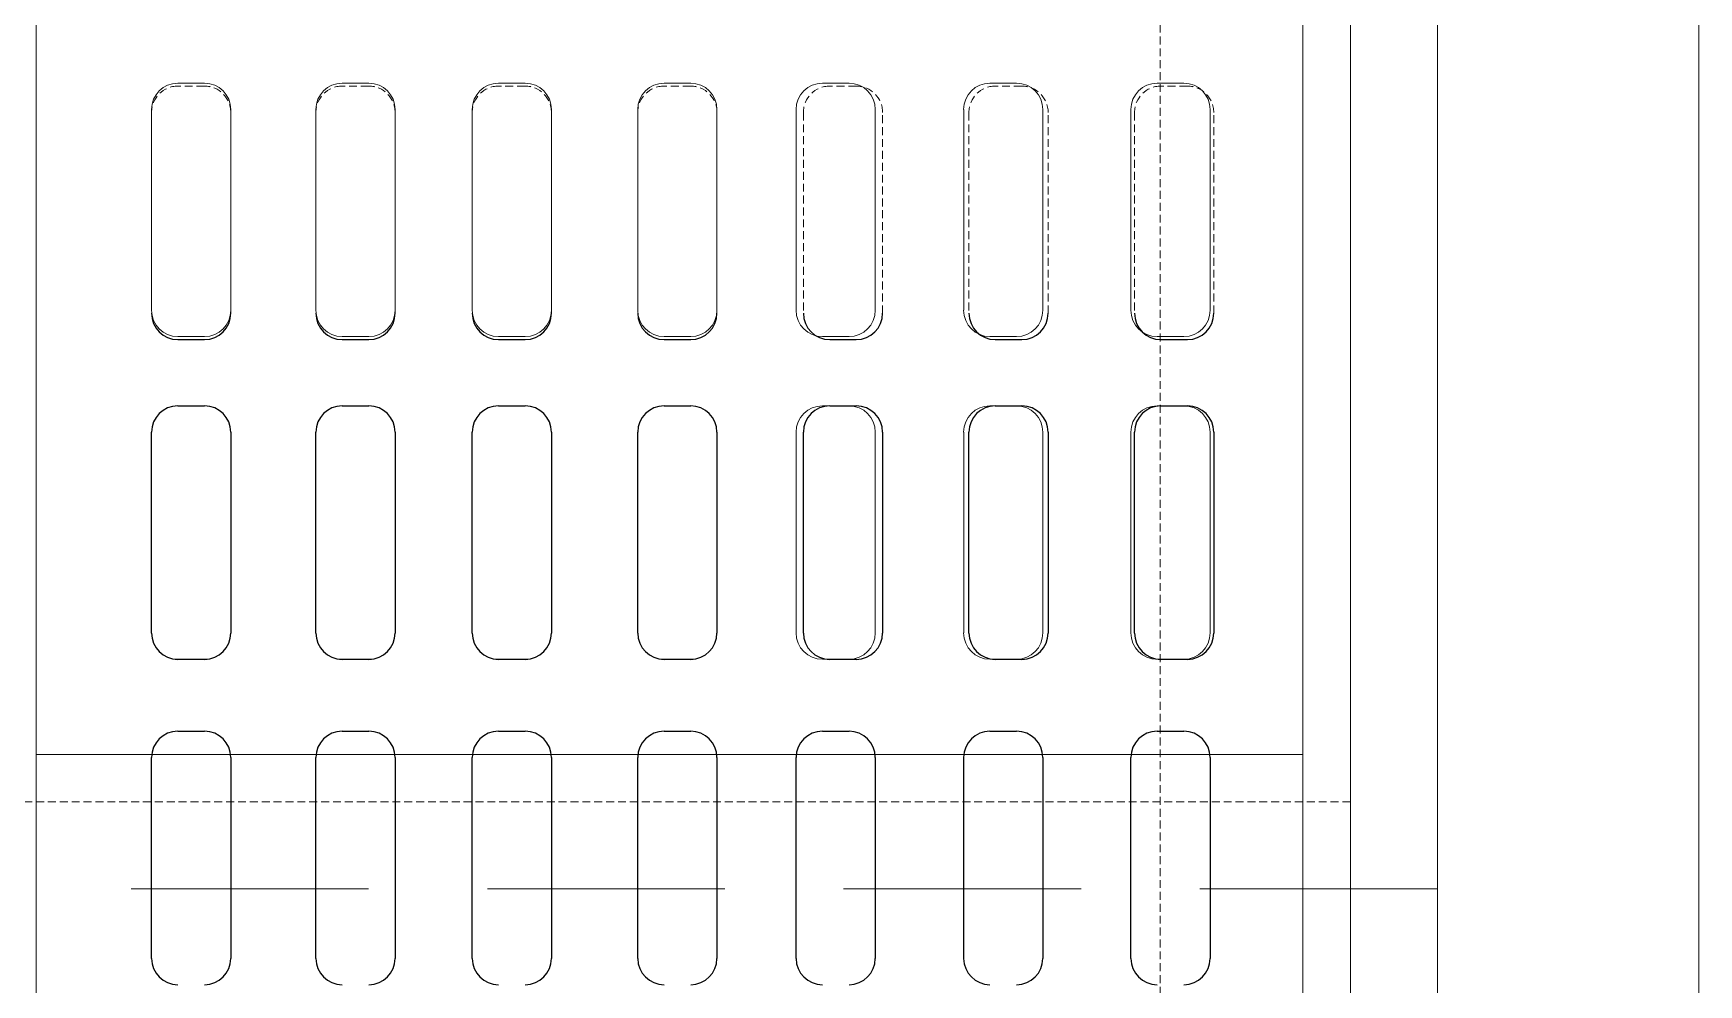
# Model space of a CAD drawing. Header units: inches. Extents: x 65856 to 131389, y 84027 to 134980.
# Drawn here: x 129871 to 130397, y 102855 to 103155 of the extents above; entities that cross this region are included whole.
import ezdxf

# ---------------------------------------------------------------- set-up
doc = ezdxf.new("R2010")
doc.units = ezdxf.units.IN
doc.header["$MEASUREMENT"] = 0
doc.linetypes.add('HIDDEN', pattern=[0.375, 0.25, -0.125])
doc.layers.add('DIM', color=251, linetype='Continuous', lineweight=0)
doc.layers.add('M-X-BKGD', color=8, linetype='Continuous')

# ---------------------------------------------------------------- blocks, each defined once
blk = doc.blocks.new('123')
at = {"layer": 'DIM', "linetype": 'HIDDEN', "ltscale": 300}
blk.add_line((-775896.54, -1074953.7), (-775896.54, -1074468.7), dxfattribs=at)
blk.add_line((-775896.54, -1074953.7), (-775896.54, -1074468.7), dxfattribs=at)
at = {"layer": 'DIM'}
for p, q in [((-775815.74, -1074547.67), (-775752.35, -1074547.67)), ((-775815.74, -1074547.67), (-775752.35, -1074547.67)), ((-775713.89, -1074547.67), (-775650.5, -1074547.67)), ((-775713.89, -1074547.67), (-775650.5, -1074547.67)), ((-775824.04, -1074564.36), (-775824.04, -1074555.97)), ((-775824.04, -1074564.36), (-775824.04, -1074555.97)), ((-775744.04, -1074555.97), (-775744.04, -1074564.36)), ((-775744.04, -1074555.97), (-775744.04, -1074564.36)), ((-775722.19, -1074564.36), (-775722.19, -1074555.97)), ((-775722.19, -1074564.36), (-775722.19, -1074555.97)), ((-775642.19, -1074555.97), (-775642.19, -1074564.36)), ((-775642.19, -1074555.97), (-775642.19, -1074564.36)), ((-775752.35, -1074572.67), (-775815.74, -1074572.67)), ((-775752.35, -1074572.67), (-775815.74, -1074572.67)), ((-775650.5, -1074572.67), (-775713.89, -1074572.67)), ((-775650.5, -1074572.67), (-775713.89, -1074572.67)), ((-775815.74, -1074599.56), (-775752.35, -1074599.56)), ((-775815.74, -1074599.56), (-775752.35, -1074599.56)), ((-775713.89, -1074599.56), (-775650.5, -1074599.56)), ((-775713.89, -1074599.56), (-775650.5, -1074599.56)), ((-775824.04, -1074616.25), (-775824.04, -1074607.86)), ((-775824.04, -1074616.25), (-775824.04, -1074607.86)), ((-775744.04, -1074607.86), (-775744.04, -1074616.25)), ((-775744.04, -1074607.86), (-775744.04, -1074616.25)), ((-775722.19, -1074616.25), (-775722.19, -1074607.86)), ((-775722.19, -1074616.25), (-775722.19, -1074607.86)), ((-775642.19, -1074607.86), (-775642.19, -1074616.25)), ((-775642.19, -1074607.86), (-775642.19, -1074616.25)), ((-775752.35, -1074624.56), (-775815.74, -1074624.56)), ((-775752.35, -1074624.56), (-775815.74, -1074624.56)), ((-775650.5, -1074624.56), (-775713.89, -1074624.56)), ((-775650.5, -1074624.56), (-775713.89, -1074624.56)), ((-775815.74, -1074648.91), (-775752.35, -1074648.91)), ((-775815.74, -1074648.91), (-775752.35, -1074648.91)), ((-775713.89, -1074648.91), (-775650.5, -1074648.91)), ((-775713.89, -1074648.91), (-775650.5, -1074648.91)), ((-775824.04, -1074665.61), (-775824.04, -1074657.22)), ((-775824.04, -1074665.61), (-775824.04, -1074657.22)), ((-775744.04, -1074657.22), (-775744.04, -1074665.61)), ((-775744.04, -1074657.22), (-775744.04, -1074665.61)), ((-775722.19, -1074665.61), (-775722.19, -1074657.22)), ((-775722.19, -1074665.61), (-775722.19, -1074657.22)), ((-775642.19, -1074657.22), (-775642.19, -1074665.61)), ((-775642.19, -1074657.22), (-775642.19, -1074665.61)), ((-775752.35, -1074673.91), (-775815.74, -1074673.91)), ((-775752.35, -1074673.91), (-775815.74, -1074673.91)), ((-775650.5, -1074673.91), (-775713.89, -1074673.91)), ((-775650.5, -1074673.91), (-775713.89, -1074673.91)), ((-775815.74, -1074701.2), (-775752.35, -1074701.2)), ((-775815.74, -1074701.2), (-775752.35, -1074701.2)), ((-775713.89, -1074701.2), (-775650.5, -1074701.2)), ((-775713.89, -1074701.2), (-775650.5, -1074701.2)), ((-775824.04, -1074717.89), (-775824.04, -1074709.5)), ((-775824.04, -1074717.89), (-775824.04, -1074709.5)), ((-775744.04, -1074709.5), (-775744.04, -1074717.89)), ((-775744.04, -1074709.5), (-775744.04, -1074717.89)), ((-775722.19, -1074717.89), (-775722.19, -1074709.5)), ((-775722.19, -1074717.89), (-775722.19, -1074709.5)), ((-775642.19, -1074709.5), (-775642.19, -1074717.89)), ((-775642.19, -1074709.5), (-775642.19, -1074717.89)), ((-775752.35, -1074726.2), (-775815.74, -1074726.2)), ((-775752.35, -1074726.2), (-775815.74, -1074726.2)), ((-775650.5, -1074726.2), (-775713.89, -1074726.2)), ((-775650.5, -1074726.2), (-775713.89, -1074726.2)), ((-775815.74, -1074751.2), (-775752.35, -1074751.2)), ((-775815.74, -1074751.2), (-775752.35, -1074751.2)), ((-775713.89, -1074751.2), (-775650.5, -1074751.2)), ((-775713.89, -1074751.2), (-775650.5, -1074751.2)), ((-775824.04, -1074767.89), (-775824.04, -1074759.5)), ((-775824.04, -1074767.89), (-775824.04, -1074759.5)), ((-775744.04, -1074759.5), (-775744.04, -1074767.89)), ((-775744.04, -1074759.5), (-775744.04, -1074767.89)), ((-775722.19, -1074767.89), (-775722.19, -1074759.5)), ((-775722.19, -1074767.89), (-775722.19, -1074759.5)), ((-775642.19, -1074759.5), (-775642.19, -1074767.89)), ((-775642.19, -1074759.5), (-775642.19, -1074767.89)), ((-775752.35, -1074776.2), (-775815.74, -1074776.2)), ((-775752.35, -1074776.2), (-775815.74, -1074776.2)), ((-775650.5, -1074776.2), (-775713.89, -1074776.2)), ((-775650.5, -1074776.2), (-775713.89, -1074776.2)), ((-775815.74, -1074804.1), (-775752.35, -1074804.1)), ((-775815.74, -1074804.1), (-775752.35, -1074804.1)), ((-775713.89, -1074804.1), (-775650.5, -1074804.1)), ((-775713.89, -1074804.1), (-775650.5, -1074804.1)), ((-775824.04, -1074820.79), (-775824.04, -1074812.4)), ((-775824.04, -1074820.79), (-775824.04, -1074812.4)), ((-775744.04, -1074812.4), (-775744.04, -1074820.79)), ((-775744.04, -1074812.4), (-775744.04, -1074820.79)), ((-775722.19, -1074820.79), (-775722.19, -1074812.4)), ((-775722.19, -1074820.79), (-775722.19, -1074812.4)), ((-775642.19, -1074812.4), (-775642.19, -1074820.79)), ((-775642.19, -1074812.4), (-775642.19, -1074820.79)), ((-775752.35, -1074829.1), (-775815.74, -1074829.1)), ((-775752.35, -1074829.1), (-775815.74, -1074829.1)), ((-775650.5, -1074829.1), (-775713.89, -1074829.1)), ((-775650.5, -1074829.1), (-775713.89, -1074829.1)), ((-775815.74, -1074856.91), (-775752.35, -1074856.91)), ((-775815.74, -1074856.91), (-775752.35, -1074856.91)), ((-775713.89, -1074856.91), (-775650.5, -1074856.91)), ((-775713.89, -1074856.91), (-775650.5, -1074856.91)), ((-775824.04, -1074873.6), (-775824.04, -1074865.22)), ((-775824.04, -1074873.6), (-775824.04, -1074865.22)), ((-775744.04, -1074865.22), (-775744.04, -1074873.6)), ((-775744.04, -1074865.22), (-775744.04, -1074873.6)), ((-775722.19, -1074873.6), (-775722.19, -1074865.22)), ((-775722.19, -1074873.6), (-775722.19, -1074865.22)), ((-775642.19, -1074865.22), (-775642.19, -1074873.6)), ((-775642.19, -1074865.22), (-775642.19, -1074873.6)), ((-775752.35, -1074881.91), (-775815.74, -1074881.91)), ((-775752.35, -1074881.91), (-775815.74, -1074881.91)), ((-775650.5, -1074881.91), (-775713.89, -1074881.91)), ((-775650.5, -1074881.91), (-775713.89, -1074881.91))]:
    blk.add_line(p, q, dxfattribs=at)
at = {"layer": 'DIM', "linetype": 'HIDDEN', "lineweight": 0, "ltscale": 10}
blk.add_lwpolyline([(-775079.04, -1074386.2), (-775979.04, -1074386.2), (-775979.04, -1075036.2), (-775079.04, -1075036.2)], close=True, dxfattribs=at)
blk.add_lwpolyline([(-775079.04, -1074386.2), (-775979.04, -1074386.2), (-775979.04, -1075036.2), (-775079.04, -1075036.2)], close=True, dxfattribs=at)
at = {"layer": 'DIM', "lineweight": 0}
for points in [[(-775079.04, -1074386.2), (-775979.04, -1074386.2), (-775979.04, -1075036.2), (-775079.04, -1075036.2)], [(-775079.04, -1074386.2), (-775979.04, -1074386.2), (-775979.04, -1075036.2), (-775079.04, -1075036.2)], [(-775204.04, -1074511.2), (-775854.04, -1074511.2), (-775854.04, -1074911.2), (-775204.04, -1074911.2)], [(-775204.04, -1074511.2), (-775854.04, -1074511.2), (-775854.04, -1074911.2), (-775204.04, -1074911.2)]]:
    blk.add_lwpolyline(points, close=True, dxfattribs=at)
blk.add_lwpolyline([(-775896.54, -1074953.7), (-775161.54, -1074953.7), (-775161.54, -1074468.7), (-775896.54, -1074468.7)], dxfattribs=at)
blk.add_lwpolyline([(-775896.54, -1074953.7), (-775161.54, -1074953.7), (-775161.54, -1074468.7), (-775896.54, -1074468.7)], dxfattribs=at)
at = {"layer": 'DIM', "linetype": 'HIDDEN', "lineweight": 0, "ltscale": 10}
for points in [[(-775869.04, -1074926.2), (-775189.04, -1074926.2), (-775189.04, -1074496.2), (-775616.37, -1074496.2)], [(-775638.97, -1074926.2), (-775869.04, -1074926.2), (-775869.04, -1074496.2), (-775441.72, -1074496.2)], [(-775869.04, -1074926.2), (-775189.04, -1074926.2), (-775189.04, -1074496.2), (-775616.37, -1074496.2)], [(-775638.97, -1074926.2), (-775869.04, -1074926.2), (-775869.04, -1074496.2), (-775441.72, -1074496.2)]]:
    blk.add_lwpolyline(points, dxfattribs=at)
at = {"layer": 'DIM'}
for centre, start, end in [((-775815.74, -1074555.97), 90, 180), ((-775815.74, -1074555.97), 90, 180), ((-775752.35, -1074555.97), 0, 90), ((-775752.35, -1074555.97), 0, 90), ((-775713.89, -1074555.97), 90, 180), ((-775713.89, -1074555.97), 90, 180), ((-775650.5, -1074555.97), 0, 90), ((-775650.5, -1074555.97), 0, 90), ((-775815.74, -1074564.36), 180, 270), ((-775815.74, -1074564.36), 180, 270), ((-775752.35, -1074564.36), 270, 0), ((-775752.35, -1074564.36), 270, 0), ((-775713.89, -1074564.36), 180, 270), ((-775713.89, -1074564.36), 180, 270), ((-775650.5, -1074564.36), 270, 0), ((-775650.5, -1074564.36), 270, 0), ((-775815.74, -1074607.86), 90, 180), ((-775815.74, -1074607.86), 90, 180), ((-775752.35, -1074607.86), 0, 90), ((-775752.35, -1074607.86), 0, 90), ((-775713.89, -1074607.86), 90, 180), ((-775713.89, -1074607.86), 90, 180), ((-775650.5, -1074607.86), 0, 90), ((-775650.5, -1074607.86), 0, 90), ((-775815.74, -1074616.25), 180, 270), ((-775815.74, -1074616.25), 180, 270), ((-775752.35, -1074616.25), 270, 0), ((-775752.35, -1074616.25), 270, 0), ((-775713.89, -1074616.25), 180, 270), ((-775713.89, -1074616.25), 180, 270), ((-775650.5, -1074616.25), 270, 0), ((-775650.5, -1074616.25), 270, 0), ((-775815.74, -1074657.22), 90, 180), ((-775815.74, -1074657.22), 90, 180), ((-775752.35, -1074657.22), 0, 90), ((-775752.35, -1074657.22), 0, 90), ((-775713.89, -1074657.22), 90, 180), ((-775713.89, -1074657.22), 90, 180), ((-775650.5, -1074657.22), 0, 90), ((-775650.5, -1074657.22), 0, 90), ((-775815.74, -1074665.61), 180, 270), ((-775815.74, -1074665.61), 180, 270), ((-775752.35, -1074665.61), 270, 0), ((-775752.35, -1074665.61), 270, 0), ((-775713.89, -1074665.61), 180, 270), ((-775713.89, -1074665.61), 180, 270), ((-775650.5, -1074665.61), 270, 0), ((-775650.5, -1074665.61), 270, 0), ((-775815.74, -1074709.5), 90, 180), ((-775815.74, -1074709.5), 90, 180), ((-775752.35, -1074709.5), 0, 90), ((-775752.35, -1074709.5), 0, 90), ((-775713.89, -1074709.5), 90, 180), ((-775713.89, -1074709.5), 90, 180), ((-775650.5, -1074709.5), 0, 90), ((-775650.5, -1074709.5), 0, 90), ((-775815.74, -1074717.89), 180, 270), ((-775815.74, -1074717.89), 180, 270), ((-775752.35, -1074717.89), 270, 0), ((-775752.35, -1074717.89), 270, 0), ((-775713.89, -1074717.89), 180, 270), ((-775713.89, -1074717.89), 180, 270), ((-775650.5, -1074717.89), 270, 0), ((-775650.5, -1074717.89), 270, 0), ((-775815.74, -1074759.5), 90, 180), ((-775815.74, -1074759.5), 90, 180), ((-775752.35, -1074759.5), 0, 90), ((-775752.35, -1074759.5), 0, 90), ((-775713.89, -1074759.5), 90, 180), ((-775713.89, -1074759.5), 90, 180), ((-775650.5, -1074759.5), 0, 90), ((-775650.5, -1074759.5), 0, 90), ((-775815.74, -1074767.89), 180, 270), ((-775815.74, -1074767.89), 180, 270), ((-775752.35, -1074767.89), 270, 0), ((-775752.35, -1074767.89), 270, 0), ((-775713.89, -1074767.89), 180, 270), ((-775713.89, -1074767.89), 180, 270), ((-775650.5, -1074767.89), 270, 0), ((-775650.5, -1074767.89), 270, 0), ((-775815.74, -1074812.4), 90, 180), ((-775815.74, -1074812.4), 90, 180), ((-775752.35, -1074812.4), 0, 90), ((-775752.35, -1074812.4), 0, 90), ((-775713.89, -1074812.4), 90, 180), ((-775713.89, -1074812.4), 90, 180), ((-775650.5, -1074812.4), 0, 90), ((-775650.5, -1074812.4), 0, 90), ((-775815.74, -1074820.79), 180, 270), ((-775815.74, -1074820.79), 180, 270), ((-775752.35, -1074820.79), 270, 0), ((-775752.35, -1074820.79), 270, 0), ((-775713.89, -1074820.79), 180, 270), ((-775713.89, -1074820.79), 180, 270), ((-775650.5, -1074820.79), 270, 0), ((-775650.5, -1074820.79), 270, 0), ((-775815.74, -1074865.22), 90, 180), ((-775815.74, -1074865.22), 90, 180), ((-775752.35, -1074865.22), 0, 90), ((-775752.35, -1074865.22), 0, 90), ((-775713.89, -1074865.22), 90, 180), ((-775713.89, -1074865.22), 90, 180), ((-775650.5, -1074865.22), 0, 90), ((-775650.5, -1074865.22), 0, 90), ((-775815.74, -1074873.6), 180, 270), ((-775815.74, -1074873.6), 180, 270), ((-775752.35, -1074873.6), 270, 0), ((-775752.35, -1074873.6), 270, 0), ((-775713.89, -1074873.6), 180, 270), ((-775713.89, -1074873.6), 180, 270), ((-775650.5, -1074873.6), 270, 0), ((-775650.5, -1074873.6), 270, 0)]:
    blk.add_arc(centre, 8.31, start, end, dxfattribs=at)

msp = doc.modelspace()

# ---------------------------------------------------------------- linework, layer by layer
at = {"layer": 'M-X-BKGD', "color": 8, "linetype": 'HIDDEN', "lineweight": 0, "ltscale": 10}
for p, q in [((130226.76, 91961.76), (130226.76, 133649.9)), ((129924.96, 103138.6), (129916.57, 103138.6)), ((129924.96, 103138.6), (129916.57, 103138.6)), ((129976.85, 103138.6), (129968.46, 103138.6)), ((129976.85, 103138.6), (129968.46, 103138.6)), ((130026.21, 103138.6), (130017.82, 103138.6)), ((130026.21, 103138.6), (130017.82, 103138.6)), ((130078.49, 103138.6), (130070.1, 103138.6)), ((130078.49, 103138.6), (130070.1, 103138.6)), ((130130.78, 103138.6), (130122.39, 103138.6)), ((130130.78, 103138.6), (130122.39, 103138.6)), ((130183.06, 103138.6), (130174.67, 103138.6)), ((130183.06, 103138.6), (130174.67, 103138.6)), ((130235.35, 103138.6), (130226.96, 103138.6)), ((130235.35, 103138.6), (130226.96, 103138.6)), ((129908.26, 103130.29), (129908.26, 103066.9)), ((129908.26, 103130.29), (129908.26, 103066.9)), ((129933.26, 103066.9), (129933.26, 103130.29)), ((129933.26, 103066.9), (129933.26, 103130.29)), ((129960.15, 103130.29), (129960.15, 103066.9)), ((129960.15, 103130.29), (129960.15, 103066.9)), ((129985.15, 103066.9), (129985.15, 103130.29)), ((129985.15, 103066.9), (129985.15, 103130.29)), ((130009.51, 103130.29), (130009.51, 103066.9)), ((130009.51, 103130.29), (130009.51, 103066.9)), ((130034.51, 103066.9), (130034.51, 103130.29)), ((130034.51, 103066.9), (130034.51, 103130.29)), ((130061.8, 103130.29), (130061.8, 103066.9)), ((130061.8, 103130.29), (130061.8, 103066.9)), ((130086.8, 103066.9), (130086.8, 103130.29)), ((130086.8, 103066.9), (130086.8, 103130.29)), ((130114.08, 103130.29), (130114.08, 103066.9)), ((130114.08, 103130.29), (130114.08, 103066.9)), ((130139.08, 103066.9), (130139.08, 103130.29)), ((130139.08, 103066.9), (130139.08, 103130.29)), ((130166.37, 103130.29), (130166.37, 103066.9)), ((130166.37, 103130.29), (130166.37, 103066.9)), ((130191.37, 103066.9), (130191.37, 103130.29)), ((130191.37, 103066.9), (130191.37, 103130.29)), ((130218.65, 103130.29), (130218.65, 103066.9)), ((130218.65, 103130.29), (130218.65, 103066.9)), ((130243.65, 103066.9), (130243.65, 103130.29)), ((130243.65, 103066.9), (130243.65, 103130.29))]:
    msp.add_line(p, q, dxfattribs=at)
at = {"layer": 'M-X-BKGD', "color": 8}
for p, q in [((129916.57, 103058.6), (129924.96, 103058.6)), ((129916.57, 103058.6), (129924.96, 103058.6)), ((129968.46, 103058.6), (129976.85, 103058.6)), ((129968.46, 103058.6), (129976.85, 103058.6)), ((130017.82, 103058.6), (130026.21, 103058.6)), ((130017.82, 103058.6), (130026.21, 103058.6)), ((130070.1, 103058.6), (130078.49, 103058.6)), ((130070.1, 103058.6), (130078.49, 103058.6)), ((130122.39, 103058.6), (130130.78, 103058.6)), ((130122.39, 103058.6), (130130.78, 103058.6)), ((130174.67, 103058.6), (130183.06, 103058.6)), ((130174.67, 103058.6), (130183.06, 103058.6)), ((130226.96, 103058.6), (130235.35, 103058.6)), ((130226.96, 103058.6), (130235.35, 103058.6)), ((129916.57, 103037.67), (129924.96, 103037.67)), ((129916.57, 103037.67), (129924.96, 103037.67)), ((129968.46, 103037.67), (129976.85, 103037.67)), ((129968.46, 103037.67), (129976.85, 103037.67)), ((130017.82, 103037.67), (130026.21, 103037.67)), ((130017.82, 103037.67), (130026.21, 103037.67)), ((130070.1, 103037.67), (130078.49, 103037.67)), ((130070.1, 103037.67), (130078.49, 103037.67)), ((130122.39, 103037.67), (130130.78, 103037.67)), ((130122.39, 103037.67), (130130.78, 103037.67)), ((130174.67, 103037.67), (130183.06, 103037.67)), ((130174.67, 103037.67), (130183.06, 103037.67)), ((130226.96, 103037.67), (130235.35, 103037.67)), ((130226.96, 103037.67), (130235.35, 103037.67)), ((129908.26, 102965.98), (129908.26, 103029.37)), ((129908.26, 102965.98), (129908.26, 103029.37)), ((129933.26, 103029.37), (129933.26, 102965.98)), ((129933.26, 103029.37), (129933.26, 102965.98)), ((129960.15, 102965.98), (129960.15, 103029.37)), ((129960.15, 102965.98), (129960.15, 103029.37)), ((129985.15, 103029.37), (129985.15, 102965.98)), ((129985.15, 103029.37), (129985.15, 102965.98)), ((130009.51, 102965.98), (130009.51, 103029.37)), ((130009.51, 102965.98), (130009.51, 103029.37)), ((130034.51, 103029.37), (130034.51, 102965.98)), ((130034.51, 103029.37), (130034.51, 102965.98)), ((130061.8, 102965.98), (130061.8, 103029.37)), ((130061.8, 102965.98), (130061.8, 103029.37)), ((130086.8, 103029.37), (130086.8, 102965.98)), ((130086.8, 103029.37), (130086.8, 102965.98)), ((130114.08, 102965.98), (130114.08, 103029.37)), ((130114.08, 102965.98), (130114.08, 103029.37)), ((130139.08, 103029.37), (130139.08, 102965.98)), ((130139.08, 103029.37), (130139.08, 102965.98)), ((130166.37, 102965.98), (130166.37, 103029.37)), ((130166.37, 102965.98), (130166.37, 103029.37)), ((130191.37, 103029.37), (130191.37, 102965.98)), ((130191.37, 103029.37), (130191.37, 102965.98)), ((130218.65, 102965.98), (130218.65, 103029.37)), ((130218.65, 102965.98), (130218.65, 103029.37)), ((130243.65, 103029.37), (130243.65, 102965.98)), ((130243.65, 103029.37), (130243.65, 102965.98)), ((129924.96, 102957.67), (129916.57, 102957.67)), ((129924.96, 102957.67), (129916.57, 102957.67)), ((129976.85, 102957.67), (129968.46, 102957.67)), ((129976.85, 102957.67), (129968.46, 102957.67)), ((130026.21, 102957.67), (130017.82, 102957.67)), ((130026.21, 102957.67), (130017.82, 102957.67)), ((130078.49, 102957.67), (130070.1, 102957.67)), ((130078.49, 102957.67), (130070.1, 102957.67)), ((130130.78, 102957.67), (130122.39, 102957.67)), ((130130.78, 102957.67), (130122.39, 102957.67)), ((130183.06, 102957.67), (130174.67, 102957.67)), ((130183.06, 102957.67), (130174.67, 102957.67)), ((130235.35, 102957.67), (130226.96, 102957.67)), ((130235.35, 102957.67), (130226.96, 102957.67)), ((129916.57, 102934.99), (129924.96, 102934.99)), ((129916.57, 102934.99), (129924.96, 102934.99)), ((129968.46, 102934.99), (129976.85, 102934.99)), ((129968.46, 102934.99), (129976.85, 102934.99)), ((130017.82, 102934.99), (130026.21, 102934.99)), ((130017.82, 102934.99), (130026.21, 102934.99)), ((130070.1, 102934.99), (130078.49, 102934.99)), ((130070.1, 102934.99), (130078.49, 102934.99)), ((130120.1, 102934.99), (130128.49, 102934.99)), ((130120.1, 102934.99), (130128.49, 102934.99)), ((130173, 102934.99), (130181.39, 102934.99)), ((130173, 102934.99), (130181.39, 102934.99)), ((130225.82, 102934.99), (130234.2, 102934.99)), ((130225.82, 102934.99), (130234.2, 102934.99)), ((129908.26, 102863.29), (129908.26, 102926.68)), ((129908.26, 102863.29), (129908.26, 102926.68)), ((129933.26, 102926.68), (129933.26, 102863.29)), ((129933.26, 102926.68), (129933.26, 102863.29)), ((129960.15, 102863.29), (129960.15, 102926.68)), ((129960.15, 102863.29), (129960.15, 102926.68)), ((129985.15, 102926.68), (129985.15, 102863.29)), ((129985.15, 102926.68), (129985.15, 102863.29)), ((130009.51, 102863.29), (130009.51, 102926.68)), ((130009.51, 102863.29), (130009.51, 102926.68)), ((130034.51, 102926.68), (130034.51, 102863.29)), ((130034.51, 102926.68), (130034.51, 102863.29)), ((130061.8, 102863.29), (130061.8, 102926.68)), ((130061.8, 102863.29), (130061.8, 102926.68)), ((130086.8, 102926.68), (130086.8, 102863.29)), ((130086.8, 102926.68), (130086.8, 102863.29)), ((130111.8, 102863.29), (130111.8, 102926.68)), ((130111.8, 102863.29), (130111.8, 102926.68)), ((130136.8, 102926.68), (130136.8, 102863.29)), ((130136.8, 102926.68), (130136.8, 102863.29)), ((130164.7, 102863.29), (130164.7, 102926.68)), ((130164.7, 102863.29), (130164.7, 102926.68)), ((130189.7, 102926.68), (130189.7, 102863.29)), ((130189.7, 102926.68), (130189.7, 102863.29)), ((130217.51, 102863.29), (130217.51, 102926.68)), ((130217.51, 102863.29), (130217.51, 102926.68)), ((130242.51, 102926.68), (130242.51, 102863.29)), ((130242.51, 102926.68), (130242.51, 102863.29))]:
    msp.add_line(p, q, dxfattribs=at)
at = {"layer": 'M-X-BKGD', "color": 8, "linetype": 'Continuous', "lineweight": 0, "ltscale": 10}
msp.add_lwpolyline([(129746.8, 103498.14), (129746.8, 102598.14), (130396.8, 102598.14), (130396.8, 103498.14)], close=True, dxfattribs=at)
msp.add_lwpolyline([(129746.8, 103498.14), (129746.8, 102598.14), (130396.8, 102598.14), (130396.8, 103498.14)], close=True, dxfattribs=at)
msp.add_lwpolyline([(129746.8, 103498.14), (129746.8, 102598.14), (130396.8, 102598.14), (130396.8, 103498.14)], close=True, dxfattribs=at)
msp.add_lwpolyline([(129746.8, 103498.14), (129746.8, 102598.14), (130396.8, 102598.14), (130396.8, 103498.14)], close=True, dxfattribs=at)
at = {"layer": 'M-X-BKGD', "color": 8, "lineweight": 0}
msp.add_lwpolyline([(130314.3, 102680.64), (130314.3, 103415.64), (129829.3, 103415.64), (129829.3, 102680.64)], dxfattribs=at)
msp.add_lwpolyline([(130314.3, 102680.64), (130314.3, 103415.64), (129829.3, 103415.64), (129829.3, 102680.64)], dxfattribs=at)
at = {"layer": 'M-X-BKGD', "color": 8, "linetype": 'HIDDEN', "lineweight": 0, "ltscale": 10}
for points in [[(130286.8, 102708.14), (130286.8, 103388.14), (129856.8, 103388.14), (129856.8, 102960.81)], [(130286.8, 102708.14), (130286.8, 103388.14), (129856.8, 103388.14), (129856.8, 102960.81)], [(130286.8, 102938.21), (130286.8, 102708.14), (129856.8, 102708.14), (129856.8, 103135.46)], [(130286.8, 102938.21), (130286.8, 102708.14), (129856.8, 102708.14), (129856.8, 103135.46)]]:
    msp.add_lwpolyline(points, dxfattribs=at)
at = {"layer": 'M-X-BKGD', "color": 8, "lineweight": 0}
msp.add_lwpolyline([(129871.8, 103373.14), (129871.8, 102723.14), (130271.8, 102723.14), (130271.8, 103373.14)], close=True, dxfattribs=at)
msp.add_lwpolyline([(129871.8, 103373.14), (129871.8, 102723.14), (130271.8, 102723.14), (130271.8, 103373.14)], close=True, dxfattribs=at)
at = {"layer": 'M-X-BKGD', "color": 8, "linetype": 'HIDDEN', "lineweight": 0, "ltscale": 10}
for centre, start, end in [((129916.57, 103130.29), 90, 180), ((129916.57, 103130.29), 90, 180), ((129924.96, 103130.29), 0, 90), ((129924.96, 103130.29), 0, 90), ((129968.46, 103130.29), 90, 180), ((129968.46, 103130.29), 90, 180), ((129976.85, 103130.29), 0, 90), ((129976.85, 103130.29), 0, 90), ((130017.82, 103130.29), 90, 180), ((130017.82, 103130.29), 90, 180), ((130026.21, 103130.29), 0, 90), ((130026.21, 103130.29), 0, 90), ((130070.1, 103130.29), 90, 180), ((130070.1, 103130.29), 90, 180), ((130078.49, 103130.29), 0, 90), ((130078.49, 103130.29), 0, 90), ((130122.39, 103130.29), 90, 180), ((130122.39, 103130.29), 90, 180), ((130130.78, 103130.29), 0, 90), ((130130.78, 103130.29), 0, 90), ((130174.67, 103130.29), 90, 180), ((130174.67, 103130.29), 90, 180), ((130183.06, 103130.29), 0, 90), ((130183.06, 103130.29), 0, 90), ((130226.96, 103130.29), 90, 180), ((130226.96, 103130.29), 90, 180), ((130235.35, 103130.29), 0, 90), ((130235.35, 103130.29), 0, 90)]:
    msp.add_arc(centre, 8.31, start, end, dxfattribs=at)
at = {"layer": 'M-X-BKGD', "color": 8}
for centre, start, end in [((129916.57, 103066.9), 180, 270), ((129916.57, 103066.9), 180, 270), ((129924.96, 103066.9), 270, 0), ((129924.96, 103066.9), 270, 0), ((129968.46, 103066.9), 180, 270), ((129968.46, 103066.9), 180, 270), ((129976.85, 103066.9), 270, 0), ((129976.85, 103066.9), 270, 0), ((130017.82, 103066.9), 180, 270), ((130017.82, 103066.9), 180, 270), ((130026.21, 103066.9), 270, 0), ((130026.21, 103066.9), 270, 0), ((130070.1, 103066.9), 180, 270), ((130070.1, 103066.9), 180, 270), ((130078.49, 103066.9), 270, 0), ((130078.49, 103066.9), 270, 0), ((130122.39, 103066.9), 180, 270), ((130122.39, 103066.9), 180, 270), ((130130.78, 103066.9), 270, 0), ((130130.78, 103066.9), 270, 0), ((130174.67, 103066.9), 180, 270), ((130174.67, 103066.9), 180, 270), ((130183.06, 103066.9), 270, 0), ((130183.06, 103066.9), 270, 0), ((130226.96, 103066.9), 180, 270), ((130226.96, 103066.9), 180, 270), ((130235.35, 103066.9), 270, 0), ((130235.35, 103066.9), 270, 0), ((129916.57, 103029.37), 90, 180), ((129916.57, 103029.37), 90, 180), ((129924.96, 103029.37), 0, 90), ((129924.96, 103029.37), 0, 90), ((129968.46, 103029.37), 90, 180), ((129968.46, 103029.37), 90, 180), ((129976.85, 103029.37), 0, 90), ((129976.85, 103029.37), 0, 90), ((130017.82, 103029.37), 90, 180), ((130017.82, 103029.37), 90, 180), ((130026.21, 103029.37), 0, 90), ((130026.21, 103029.37), 0, 90), ((130070.1, 103029.37), 90, 180), ((130070.1, 103029.37), 90, 180), ((130078.49, 103029.37), 0, 90), ((130078.49, 103029.37), 0, 90), ((130122.39, 103029.37), 90, 180), ((130122.39, 103029.37), 90, 180), ((130130.78, 103029.37), 0, 90), ((130130.78, 103029.37), 0, 90), ((130174.67, 103029.37), 90, 180), ((130174.67, 103029.37), 90, 180), ((130183.06, 103029.37), 0, 90), ((130183.06, 103029.37), 0, 90), ((130226.96, 103029.37), 90, 180), ((130226.96, 103029.37), 90, 180), ((130235.35, 103029.37), 0, 90), ((130235.35, 103029.37), 0, 90), ((129916.57, 102965.98), 180, 270), ((129916.57, 102965.98), 180, 270), ((129924.96, 102965.98), 270, 0), ((129924.96, 102965.98), 270, 0), ((129968.46, 102965.98), 180, 270), ((129968.46, 102965.98), 180, 270), ((129976.85, 102965.98), 270, 0), ((129976.85, 102965.98), 270, 0), ((130017.82, 102965.98), 180, 270), ((130017.82, 102965.98), 180, 270), ((130026.21, 102965.98), 270, 0), ((130026.21, 102965.98), 270, 0), ((130070.1, 102965.98), 180, 270), ((130070.1, 102965.98), 180, 270), ((130078.49, 102965.98), 270, 0), ((130078.49, 102965.98), 270, 0), ((130122.39, 102965.98), 180, 270), ((130122.39, 102965.98), 180, 270), ((130130.78, 102965.98), 270, 0), ((130130.78, 102965.98), 270, 0), ((130174.67, 102965.98), 180, 270), ((130174.67, 102965.98), 180, 270), ((130183.06, 102965.98), 270, 0), ((130183.06, 102965.98), 270, 0), ((130226.96, 102965.98), 180, 270), ((130226.96, 102965.98), 180, 270), ((130235.35, 102965.98), 270, 0), ((130235.35, 102965.98), 270, 0), ((129916.57, 102926.68), 90, 180), ((129916.57, 102926.68), 90, 180), ((129924.96, 102926.68), 0, 90), ((129924.96, 102926.68), 0, 90), ((129968.46, 102926.68), 90, 180), ((129968.46, 102926.68), 90, 180), ((129976.85, 102926.68), 0, 90), ((129976.85, 102926.68), 0, 90), ((130017.82, 102926.68), 90, 180), ((130017.82, 102926.68), 90, 180), ((130026.21, 102926.68), 0, 90), ((130026.21, 102926.68), 0, 90), ((130070.1, 102926.68), 90, 180), ((130070.1, 102926.68), 90, 180), ((130078.49, 102926.68), 0, 90), ((130078.49, 102926.68), 0, 90), ((130120.1, 102926.68), 90, 180), ((130120.1, 102926.68), 90, 180), ((130128.49, 102926.68), 0, 90), ((130128.49, 102926.68), 0, 90), ((130173, 102926.68), 90, 180), ((130173, 102926.68), 90, 180), ((130181.39, 102926.68), 0, 90), ((130181.39, 102926.68), 0, 90), ((130225.82, 102926.68), 90, 180), ((130225.82, 102926.68), 90, 180), ((130234.2, 102926.68), 0, 90), ((130234.2, 102926.68), 0, 90), ((129916.57, 102863.29), 180, 270), ((129916.57, 102863.29), 180, 270), ((129924.96, 102863.29), 270, 0), ((129924.96, 102863.29), 270, 0), ((129968.46, 102863.29), 180, 270), ((129968.46, 102863.29), 180, 270), ((129976.85, 102863.29), 270, 0), ((129976.85, 102863.29), 270, 0), ((130017.82, 102863.29), 180, 270), ((130017.82, 102863.29), 180, 270), ((130026.21, 102863.29), 270, 0), ((130026.21, 102863.29), 270, 0), ((130070.1, 102863.29), 180, 270), ((130070.1, 102863.29), 180, 270), ((130078.49, 102863.29), 270, 0), ((130078.49, 102863.29), 270, 0), ((130120.1, 102863.29), 180, 270), ((130120.1, 102863.29), 180, 270), ((130128.49, 102863.29), 270, 0), ((130128.49, 102863.29), 270, 0), ((130173, 102863.29), 180, 270), ((130173, 102863.29), 180, 270), ((130181.39, 102863.29), 270, 0), ((130181.39, 102863.29), 270, 0), ((130225.82, 102863.29), 180, 270), ((130225.82, 102863.29), 180, 270), ((130234.2, 102863.29), 270, 0), ((130234.2, 102863.29), 270, 0)]:
    msp.add_arc(centre, 8.31, start, end, dxfattribs=at)

# ---------------------------------------------------------------- block references
at = {"layer": 'M-X-BKGD', "rotation": 90}
msp.add_blockref('123', (-944639.4, 878781.73), dxfattribs=at)

doc.saveas('drawing.dxf')
